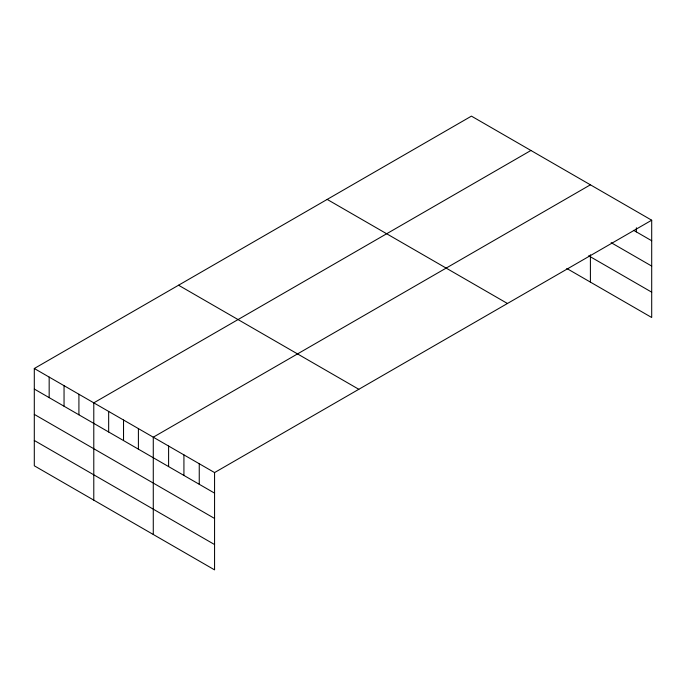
<?xml version="1.0" encoding="UTF-8"?>
<svg xmlns="http://www.w3.org/2000/svg" width="686" height="686" viewBox="0 0 686 686"><rect width="100%" height="100%" fill="white"/><g stroke="black" fill="none" stroke-linecap="round" stroke-linejoin="round"><path stroke-width="1.03" d="M34.3 368.502L214.564 472.577L214.564 569.869L34.3 465.794L34.3 368.502L471.436 116.131L651.7 220.206L651.7 317.498L566.79 268.475M530.921 150.474L93.785 402.854L93.785 500.137M590.406 184.817L153.278 437.196L153.278 534.488M214.564 472.577L651.7 220.206M633.675 230.342L651.7 240.752M611.14 242.664L651.7 266.074M588.657 255.775L651.7 292.167M327.179 199.412L507.443 303.486M178.557 285.222L358.821 389.296M34.3 389.048L214.564 493.131M34.3 414.378L214.564 518.453M34.3 440.472L214.564 544.547M636.376 227.795L636.376 231.902M590.406 254.78L590.406 282.109M199.249 463.736L199.249 484.282M183.925 454.887L183.925 475.432M168.602 446.037L168.602 466.591M138.401 428.613L138.401 449.159M123.531 420.021L123.531 440.566M108.662 411.437L108.662 431.983M78.916 394.261L78.916 414.807M64.047 385.678L64.047 406.223M49.169 377.094L49.169 397.64"/></g></svg>
